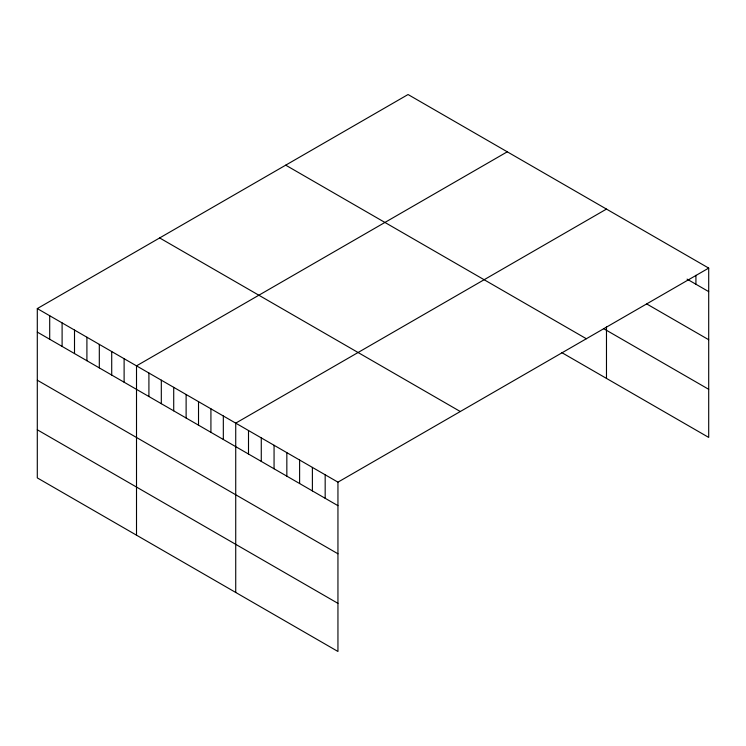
<?xml version="1.0" encoding="UTF-8"?>
<svg xmlns="http://www.w3.org/2000/svg" width="746" height="746" viewBox="0 0 746 746"><rect width="100%" height="100%" fill="white"/><g stroke="black" fill="none" stroke-linecap="round" stroke-linejoin="round"><path stroke-width="1.12" d="M708.7 268.103L337.947 482.158L337.947 651.472L37.3 477.897L37.3 308.583L408.053 94.528L708.7 268.103L708.7 437.417L561.645 352.522M507.271 151.811L136.509 365.857L136.509 535.18M606.479 209.085L235.727 423.141L235.727 592.455M687.075 279.135L708.7 291.621M646.782 303.986L708.7 339.728M603.617 328.641L708.7 389.309M285.709 165.164L586.347 338.74M159.653 237.946L460.291 411.522M37.3 308.583L337.947 482.158M37.3 332.091L337.947 505.667M37.3 380.208L337.947 553.784M37.3 429.78L337.947 603.355M695.925 275.283L695.925 284.235M606.479 326.907L606.479 378.409M325.172 474.782L325.172 498.291M312.387 467.406L312.387 490.915M299.612 460.021L299.612 483.539M286.837 452.645L286.837 476.162M274.062 445.269L274.062 468.786M261.277 437.893L261.277 461.41M248.502 430.517L248.502 454.034M223.324 415.979L223.324 439.497M210.922 408.817L210.922 432.335M198.52 401.656L198.52 425.173M186.118 394.503L186.118 418.012M173.715 387.342L173.715 410.85M161.313 380.18L161.313 403.689M148.911 373.019L148.911 396.536M124.116 358.695L124.116 382.213M111.713 351.543L111.713 375.051M99.311 344.382L99.311 367.89M86.909 337.22L86.909 360.728M74.507 330.058L74.507 353.576M62.104 322.897L62.104 346.414M49.702 315.735L49.702 339.253"/></g></svg>
